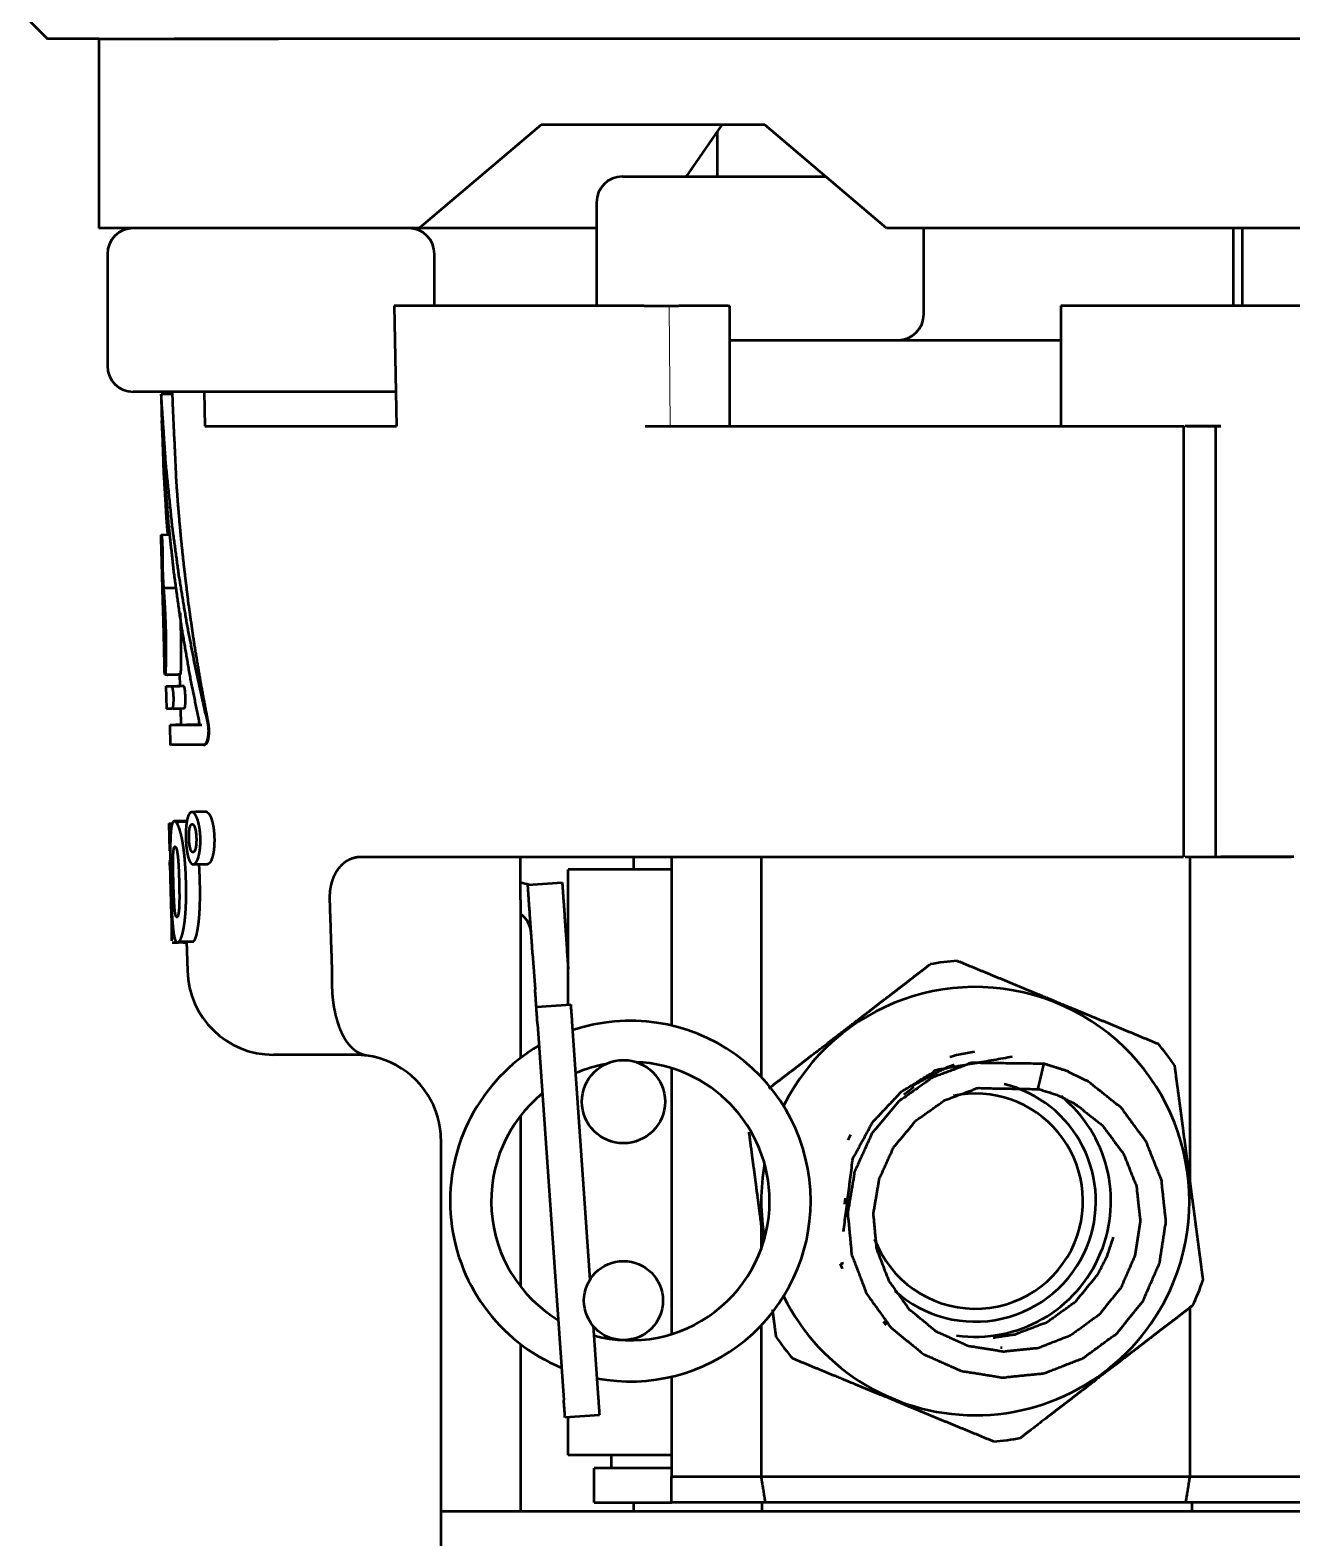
# Paper-space layout 'Layout1' of a CAD drawing. Header units: millimetres. Extents: x 69 to 348, y 30 to 269.
# Drawn here: x 304.22 to 333.53, y 121.61 to 156.63 of the extents above; entities that cross this region are included whole.
import ezdxf

# ---------------------------------------------------------------- set-up
doc = ezdxf.new("R2010")
doc.units = ezdxf.units.MM
doc.layers.add('170', color=7, linetype='Continuous', true_color=0xffffff)

psp = doc.layouts.get("Layout1")

# ---------------------------------------------------------------- linework, layer by layer
at = {"layer": '170', "color": 155, "linetype": 'Continuous', "lineweight": 50}
for p, q in [((304.219, 156.829), (304.619, 156.429)), ((305.814, 156.429), (305.814, 152.029)), ((316.091, 154.429), (313.257, 152.029)), ((321.285, 154.429), (316.091, 154.429)), ((320.291, 154.429), (319.46, 153.229)), ((320.18, 154.277), (320.18, 153.229)), ((324.119, 152.029), (321.285, 154.429)), ((317.38, 152.629), (317.38, 150.229)), ((313.257, 152.029), (309.988, 152.029)), ((317.38, 152.029), (313.257, 152.029)), ((329.34, 152.029), (324.119, 152.029)), ((324.98, 150.029), (324.98, 152.029)), ((332.18, 150.229), (332.18, 152.029)), ((332.38, 152.029), (332.38, 150.229)), ((306.014, 151.429), (306.014, 148.829)), ((313.614, 150.229), (313.614, 151.429)), ((312.675, 150.229), (312.728, 147.429)), ((320.438, 150.229), (319.288, 150.229)), ((320.477, 147.429), (320.477, 150.229)), ((328.164, 150.229), (328.164, 147.429)), ((333.79, 150.229), (328.494, 150.229)), ((324.059, 149.429), (324.62, 149.429)), ((307.521, 148.175), (307.261, 148.171)), ((307.262, 148.167), (307.263, 148.17)), ((307.521, 148.175), (307.263, 148.171)), ((307.263, 148.171), (307.263, 148.171)), ((307.519, 148.229), (307.526, 147.97)), ((308.261, 148.229), (308.281, 147.429)), ((307.263, 148.09), (307.287, 147.171)), ((331.881, 147.429), (331.055, 147.429)), ((331.757, 147.429), (331.757, 137.429)), ((307.478, 144.905), (307.262, 144.901)), ((307.478, 144.904), (307.273, 144.901)), ((307.293, 143.665), (307.342, 141.787)), ((307.325, 143.673), (307.619, 143.678)), ((307.343, 141.668), (307.348, 141.668)), ((307.691, 141.666), (307.698, 141.394)), ((307.374, 141.388), (307.698, 141.394)), ((307.374, 141.388), (307.508, 141.389)), ((307.374, 141.388), (307.387, 140.868)), ((307.783, 141.394), (307.698, 141.394)), ((307.387, 140.868), (307.521, 140.869)), ((307.516, 140.868), (307.387, 140.868)), ((307.521, 140.874), (307.801, 140.879)), ((307.542, 140.868), (307.712, 140.871)), ((307.712, 140.874), (307.722, 140.491)), ((307.462, 140.486), (307.475, 140.022)), ((307.464, 140.486), (307.462, 140.486)), ((307.476, 140.026), (307.474, 140.026)), ((308.252, 140.03), (308.279, 140.031)), ((307.439, 138.203), (307.456, 137.565)), ((307.439, 138.203), (307.45, 138.203)), ((307.45, 138.203), (307.521, 138.204)), ((307.863, 138.26), (307.564, 138.255)), ((307.569, 138.255), (307.863, 138.26)), ((307.86, 138.241), (307.601, 138.237)), ((307.656, 138.224), (307.712, 138.255)), ((307.78, 138.256), (307.708, 138.255)), ((307.78, 138.259), (307.781, 138.24)), ((307.463, 137.305), (307.48, 136.631)), ((307.471, 137.565), (307.467, 137.566)), ((318.237, 137.429), (318.237, 137.129)), ((319.12, 137.429), (319.12, 133.509)), ((321.2, 137.429), (321.2, 132.319)), ((331.052, 137.429), (331.16, 137.429)), ((331.16, 137.429), (331.16, 129.91)), ((333.582, 137.429), (331.881, 137.429)), ((319.12, 137.129), (316.72, 137.129)), ((316.72, 133.994), (316.72, 137.129)), ((315.782, 136.773), (316.58, 136.829)), ((315.613, 136.429), (315.613, 132.752)), ((307.492, 136.179), (307.51, 135.491)), ((307.515, 135.437), (307.637, 135.439)), ((307.645, 135.439), (307.854, 135.443)), ((307.772, 135.437), (307.854, 135.438)), ((307.854, 135.46), (307.872, 134.777)), ((316.692, 135.233), (316.72, 134.827)), ((315.894, 135.177), (315.952, 134.341)), ((315.98, 133.942), (316.778, 133.998)), ((316.008, 133.543), (316.619, 124.803)), ((316.806, 133.599), (317.225, 127.604)), ((325.591, 132.783), (325.706, 132.814)), ((326.164, 132.898), (325.706, 132.814)), ((319.12, 132.52), (319.12, 126.339)), ((324.754, 132.076), (324.518, 131.897)), ((315.613, 131.415), (315.613, 130.829)), ((328.568, 131.617), (328.487, 131.68)), ((313.766, 122.229), (313.766, 130.829)), ((315.613, 130.829), (315.613, 127.443)), ((323.279, 130.971), (323.216, 130.845)), ((323.149, 129.36), (323.163, 129.497)), ((321.2, 128.948), (321.2, 128.309)), ((323.05, 127.971), (323.118, 127.994)), ((323.095, 127.858), (323.05, 127.971)), ((331.16, 126.951), (331.16, 123.029)), ((317.3, 126.529), (317.417, 124.859)), ((321.2, 126.54), (321.2, 123.029)), ((324.039, 126.634), (324.109, 126.558)), ((315.613, 126.107), (315.613, 122.229)), ((326.765, 126.027), (326.805, 126.028)), ((319.12, 125.349), (319.12, 123.029)), ((317.445, 124.459), (316.647, 124.404)), ((316.72, 123.529), (316.72, 124.409)), ((319.12, 123.529), (316.72, 123.529)), ((317.716, 123.529), (317.716, 123.229)), ((317.32, 122.429), (317.32, 123.229)), ((319.12, 123.229), (317.32, 123.229)), ((321.2, 123.029), (331.16, 123.029)), ((313.766, 105.966), (313.766, 122.229)), ((317.32, 122.429), (319.12, 122.429)), ((318.237, 122.429), (318.237, 122.229)), ((321.219, 122.429), (321.219, 122.229)), ((331.063, 122.429), (321.297, 122.429)), ((331.219, 122.229), (331.219, 122.429))]:
    psp.add_line(p, q, dxfattribs=at)
at = {"layer": '170', "color": 155, "linetype": 'Continuous', "lineweight": 13}
for p, q in [((319.066, 150.229), (319.092, 147.429)), ((308.279, 140.027), (308.252, 140.027)), ((313.758, 137.429), (311.91, 137.429)), ((315.782, 136.773), (316.58, 136.829)), ((315.98, 133.942), (316.778, 133.998)), ((317.445, 124.459), (316.647, 124.404))]:
    psp.add_line(p, q, dxfattribs=at)
at = {"layer": '170', "color": 155, "linetype": 'Continuous', "lineweight": 50}
for centre, radius in [((318.004, 131.739), 0.966), ((318.004, 127.118), 0.918)]:
    psp.add_circle(centre, radius, dxfattribs=at)
for centre, radius, start, end in [((317.98, 152.629), 0.6, 90, 180), ((306.614, 151.429), 0.6, 90, 180), ((313.014, 151.429), 0.6, 0, 90), ((324.38, 150.029), 0.6, 270, 0), ((306.614, 148.829), 0.6, 180, 270), ((315.461, 135.629), 1.2, 72.8296, 82.733), ((315.261, 135.615), 0.6, 4, 54.1622), ((326.18, 129.429), 5.6, 94.3172, 100.7862), ((326.18, 129.429), 5.6, 94.3172, 100.7862), ((309.871, 134.829), 2, 181.5, 270), ((326.18, 129.429), 4.974, 337.5517, 153.6086), ((326.18, 129.429), 4.974, 337.5517, 153.6086), ((318.166, 129.429), 4.19, 0, 108.7369), ((326.18, 129.429), 5.6, 34.3172, 40.7862), ((326.18, 129.429), 5.6, 34.3172, 40.7862), ((311.766, 130.829), 2, 15.9351, 82.2189), ((318.166, 129.429), 4.19, 120.4425, 247.5563), ((318.166, 129.429), 3.234, 100.2881, 113.2369), ((318.166, 129.429), 3.234, 0, 87.7444), ((326.18, 129.429), 2.8, 337.5517, 76.0961), ((326.18, 129.429), 2.8, 337.5517, 76.0961), ((318.166, 129.429), 3.234, 129.2288, 238.77), ((326.18, 129.429), 2.5, 337.5517, 101.6842), ((326.18, 129.429), 2.5, 337.5517, 101.6842), ((326.18, 129.429), 3.15, 337.5517, 50.6261), ((326.18, 129.429), 3.15, 337.5517, 50.6261), ((326.18, 129.429), 4.974, 169.9773, 190.0136), ((326.18, 129.429), 4.974, 169.9773, 190.0136), ((318.166, 129.429), 3.234, 254.7619, 0), ((318.166, 129.429), 4.19, 259.2619, 0), ((326.18, 129.429), 2.5, 200.6336, 337.5517), ((326.18, 129.429), 2.5, 200.6336, 337.5517), ((326.18, 129.429), 2.8, 228.0667, 337.5517), ((326.18, 129.429), 2.8, 228.0667, 337.5517), ((326.18, 129.429), 3.15, 261.9742, 337.5517), ((326.18, 129.429), 3.15, 261.9742, 337.5517), ((326.18, 129.429), 4.974, 206.3936, 337.5517), ((326.18, 129.429), 4.974, 206.3936, 337.5517), ((326.18, 129.429), 5.6, 334.3172, 340.7862), ((326.18, 129.429), 5.6, 334.3172, 340.7862), ((326.18, 129.429), 5.6, 214.3172, 220.7862), ((326.18, 129.429), 5.6, 214.3172, 220.7862), ((326.18, 129.429), 5.6, 274.3172, 280.7862), ((326.18, 129.429), 5.6, 274.3172, 280.7862)]:
    psp.add_arc(centre, radius, start, end, dxfattribs=at)
for points, knots in [([(305.814, 156.429), (305.153, 156.429), (304.619, 156.429)], [0, 0, 0.553283, 1, 1]), ([(306.361, 156.429), (307.028, 156.429), (308.911, 156.429), (309.988, 156.429)], [0, 0, 0.183963, 0.702959, 1, 1]), ([(347.819, 156.429), (347.384, 156.429), (346.097, 156.429), (344.011, 156.429), (341.207, 156.429), (339.571, 156.429), (335.913, 156.429), (333.928, 156.429), (329.744, 156.429), (325.419, 156.429), (321.126, 156.429), (317.038, 156.429), (313.319, 156.429), (311.646, 156.429), (308.757, 156.429), (307.569, 156.429)], [0, 0, 0.010796, 0.042763, 0.094613, 0.164261, 0.204906, 0.295797, 0.345125, 0.44906, 0.556522, 0.663184, 0.764753, 0.857138, 0.898705, 0.970499, 1, 1]), ([(317.98, 153.229), (318.086, 153.229), (318.894, 153.229), (320.298, 153.229), (321.113, 153.229), (322.702, 153.229)], [0, 0, 0.022484, 0.193492, 0.490879, 0.663481, 1, 1]), ([(309.988, 152.029), (308.911, 152.029), (307.028, 152.029), (306.361, 152.029)], [0, 0, 0.297041, 0.816037, 1, 1]), ([(333.028, 152.029), (330.623, 152.029), (329.34, 152.029)], [0, 0, 0.65219, 1, 1]), ([(335.784, 152.029), (335.014, 152.029), (333.028, 152.029)], [0, 0, 0.27921, 1, 1]), ([(318.483, 150.229), (316.378, 150.229), (312.675, 150.229)], [0, 0, 0.362447, 1, 1]), ([(318.483, 150.229), (318.598, 150.229), (318.658, 150.229), (318.72, 150.229), (318.84, 150.229), (318.9, 150.229), (318.957, 150.229), (319.064, 150.229), (319.158, 150.229), (319.198, 150.229), (319.216, 150.229), (319.264, 150.229), (319.288, 150.229)], [0, 0, 0.143334, 0.217874, 0.293749, 0.443831, 0.517705, 0.58891, 0.721877, 0.837627, 0.887612, 0.9105, 0.969286, 1, 1]), ([(320.478, 149.429), (321.467, 149.429), (323.32, 149.429), (324.059, 149.429)], [0, 0, 0.276141, 0.793724, 1, 1]), ([(312.713, 148.229), (312.274, 148.229), (310.952, 148.229), (310.156, 148.229), (308.549, 148.229), (307.844, 148.229), (306.86, 148.229)], [0, 0, 0.074988, 0.300847, 0.436926, 0.711379, 0.831778, 1, 1]), ([(307.262, 148.168), (307.262, 148.151), (307.263, 148.119), (307.263, 148.09)], [0, 0, 0.215627, 0.620448, 1, 1]), ([(307.276, 147.999), (307.274, 148.038), (307.272, 148.072), (307.271, 148.088), (307.27, 148.102), (307.269, 148.115), (307.268, 148.127), (307.266, 148.146), (307.265, 148.16), (307.264, 148.168), (307.263, 148.171)], [0, 0, 0.227313, 0.427379, 0.517855, 0.601031, 0.676226, 0.74351, 0.85483, 0.934743, 0.983103, 1, 1]), ([(308.345, 140.546), (308.088, 141.683), (307.866, 142.823), (307.677, 143.965), (307.521, 145.109), (307.372, 146.553), (307.276, 147.999)], [0, 0, 0.154552, 0.308585, 0.462153, 0.615314, 0.807869, 1, 1]), ([(307.526, 147.969), (307.612, 146.131), (307.646, 145.663), (307.685, 145.196), (307.729, 144.729), (307.778, 144.262), (307.89, 143.33), (308.023, 142.4), (308.177, 141.472), (308.351, 140.546)], [0, 0, 0.246165, 0.308872, 0.371591, 0.434321, 0.497069, 0.622641, 0.748306, 0.874071, 1, 1]), ([(307.279, 147.556), (307.316, 146.385), (307.386, 145.216), (307.413, 144.885)], [0, 0, 0.437963, 0.876032, 1, 1]), ([(308.164, 140.49), (307.934, 141.632), (307.737, 142.777), (307.569, 143.968), (307.437, 145.161), (307.34, 146.358), (307.279, 147.556)], [0, 0, 0.163443, 0.32637, 0.495085, 0.663403, 0.831829, 1, 1]), ([(308.281, 147.429), (310.039, 147.429), (312.728, 147.429)], [0, 0, 0.395287, 1, 1]), ([(318.509, 147.429), (320.375, 147.429), (324.282, 147.429), (328.274, 147.429), (330.243, 147.429)], [0, 0, 0.158981, 0.492004, 0.832168, 1, 1]), ([(330.243, 147.429), (330.404, 147.429), (330.554, 147.429), (330.689, 147.429), (330.805, 147.429), (330.898, 147.429), (330.966, 147.429), (330.99, 147.429), (331.017, 147.429), (331.019, 147.429)], [0, 0, 0.207456, 0.400772, 0.574331, 0.723259, 0.84319, 0.930848, 0.961789, 0.996379, 1, 1]), ([(307.263, 144.892), (307.263, 144.899), (307.264, 144.901)], [0, 0, 0.749409, 1, 1]), ([(307.271, 144.526), (307.269, 144.581), (307.269, 144.596), (307.269, 144.61), (307.268, 144.64), (307.267, 144.655), (307.267, 144.67), (307.267, 144.685), (307.265, 144.727), (307.265, 144.754), (307.264, 144.803), (307.263, 144.814), (307.263, 144.833), (307.263, 144.842), (307.263, 144.859), (307.263, 144.872), (307.263, 144.883), (307.263, 144.892)], [0, 0, 0.150653, 0.190464, 0.230898, 0.311992, 0.352539, 0.393084, 0.433546, 0.550716, 0.624541, 0.756973, 0.78663, 0.840995, 0.865561, 0.909631, 0.946886, 0.977045, 1, 1]), ([(307.275, 144.901), (307.274, 144.898), (307.272, 144.892), (307.271, 144.88), (307.27, 144.865), (307.27, 144.855), (307.27, 144.845), (307.27, 144.833), (307.27, 144.82), (307.269, 144.792), (307.27, 144.76)], [0, 0, 0.020467, 0.070117, 0.150436, 0.261468, 0.328275, 0.402813, 0.485388, 0.575413, 0.774688, 1, 1]), ([(307.27, 144.76), (307.271, 144.68), (307.272, 144.597), (307.273, 144.512), (307.275, 144.424), (307.277, 144.334), (307.279, 144.243), (307.281, 144.152), (307.284, 144.061), (307.287, 143.97), (307.288, 143.924), (307.289, 143.879), (307.292, 143.791), (307.295, 143.705), (307.298, 143.621), (307.301, 143.54), (307.305, 143.463), (307.308, 143.389)], [0, 0, 0.058437, 0.118738, 0.180895, 0.244976, 0.31071, 0.376809, 0.443128, 0.509676, 0.5764, 0.609454, 0.642117, 0.706315, 0.769019, 0.830244, 0.889419, 0.945995, 1, 1]), ([(307.299, 144.517), (307.299, 144.548), (307.299, 144.582), (307.299, 144.599), (307.298, 144.616), (307.298, 144.634), (307.297, 144.652), (307.297, 144.67), (307.296, 144.687), (307.296, 144.704), (307.295, 144.721), (307.294, 144.738), (307.293, 144.754), (307.292, 144.769), (307.291, 144.783), (307.289, 144.81), (307.287, 144.834), (307.286, 144.845), (307.285, 144.854), (307.284, 144.863), (307.283, 144.871), (307.281, 144.884), (307.279, 144.893), (307.277, 144.899), (307.275, 144.901)], [0, 0, 0.081583, 0.168279, 0.21333, 0.258865, 0.304512, 0.350299, 0.396278, 0.441864, 0.48644, 0.530009, 0.572674, 0.614067, 0.653674, 0.691444, 0.761531, 0.823361, 0.850878, 0.876186, 0.899259, 0.919917, 0.953801, 0.978321, 0.993634, 1, 1]), ([(307.293, 143.673), (307.291, 143.767), (307.288, 143.896), (307.286, 143.951), (307.284, 144.034), (307.283, 144.09), (307.281, 144.146), (307.28, 144.203), (307.277, 144.315), (307.274, 144.423), (307.271, 144.526)], [0, 0, 0.110933, 0.26212, 0.325936, 0.423035, 0.488609, 0.554874, 0.621479, 0.752088, 0.87903, 1, 1]), ([(307.325, 143.673), (307.319, 143.764), (307.313, 143.865), (307.312, 143.891), (307.31, 143.918), (307.309, 143.945), (307.308, 143.972), (307.306, 144.027), (307.304, 144.083), (307.303, 144.111), (307.303, 144.14), (307.302, 144.168), (307.301, 144.196), (307.3, 144.252), (307.299, 144.308), (307.299, 144.362), (307.299, 144.416), (307.299, 144.467), (307.299, 144.517)], [0, 0, 0.108861, 0.227783, 0.259089, 0.29082, 0.322793, 0.355019, 0.420221, 0.486466, 0.520015, 0.553768, 0.587447, 0.620915, 0.687198, 0.752632, 0.817254, 0.880381, 0.941303, 1, 1]), ([(307.343, 141.765), (307.34, 141.868), (307.338, 141.976), (307.336, 142.09), (307.331, 142.332), (307.328, 142.457), (307.325, 142.585), (307.322, 142.714), (307.32, 142.779), (307.316, 142.909), (307.313, 143.036), (307.311, 143.099), (307.309, 143.161), (307.308, 143.192), (307.303, 143.343), (307.296, 143.568), (307.293, 143.673)], [0, 0, 0.053906, 0.110604, 0.170112, 0.297066, 0.362742, 0.429531, 0.497477, 0.531654, 0.599312, 0.666003, 0.698987, 0.731733, 0.748019, 0.827235, 0.945081, 1, 1]), ([(307.373, 141.765), (307.376, 141.868), (307.378, 141.976), (307.379, 142.09), (307.38, 142.209), (307.38, 142.332), (307.379, 142.457), (307.378, 142.585), (307.375, 142.714), (307.371, 142.844), (307.366, 142.972), (307.364, 143.035), (307.361, 143.098), (307.359, 143.129), (307.358, 143.161), (307.356, 143.192), (307.355, 143.223), (307.348, 143.343), (307.34, 143.458), (307.337, 143.513), (307.333, 143.568), (307.329, 143.621), (307.325, 143.673)], [0, 0, 0.053837, 0.110473, 0.169937, 0.232315, 0.296771, 0.362388, 0.429168, 0.497105, 0.565136, 0.632246, 0.665456, 0.698443, 0.714852, 0.731203, 0.747496, 0.763676, 0.826687, 0.887047, 0.916273, 0.944852, 0.97279, 1, 1]), ([(307.308, 143.389), (307.312, 143.318), (307.316, 143.243), (307.318, 143.204), (307.32, 143.164), (307.322, 143.123), (307.324, 143.081), (307.327, 142.996), (307.33, 142.909), (307.332, 142.866), (307.333, 142.821), (307.334, 142.777), (307.336, 142.732), (307.338, 142.642), (307.339, 142.554), (307.34, 142.511), (307.341, 142.467), (307.341, 142.424), (307.342, 142.382), (307.342, 142.3), (307.343, 142.221), (307.343, 142.183), (307.343, 142.146), (307.343, 142.11), (307.343, 142.075)], [0, 0, 0.054313, 0.111437, 0.141063, 0.171396, 0.202482, 0.234281, 0.299131, 0.365113, 0.398521, 0.432218, 0.466219, 0.500446, 0.568486, 0.635537, 0.668694, 0.701607, 0.734299, 0.766549, 0.828988, 0.888698, 0.917565, 0.945772, 0.973279, 1, 1]), ([(307.702, 143.093), (307.707, 142.978), (307.711, 142.851), (307.715, 142.721), (307.718, 142.592), (307.72, 142.464), (307.72, 142.401), (307.721, 142.339), (307.721, 142.277), (307.721, 142.216), (307.721, 142.097), (307.72, 141.983), (307.718, 141.875), (307.716, 141.771)], [0, 0, 0.086715, 0.183358, 0.281372, 0.379339, 0.475768, 0.523382, 0.570611, 0.617472, 0.663863, 0.753908, 0.839873, 0.921901, 1, 1]), ([(307.343, 142.075), (307.343, 142.053), (307.343, 142.03), (307.343, 142.005), (307.344, 141.979), (307.344, 141.953), (307.345, 141.926), (307.346, 141.898), (307.346, 141.872), (307.347, 141.845), (307.348, 141.82), (307.349, 141.796), (307.35, 141.774), (307.352, 141.753), (307.353, 141.734), (307.354, 141.717), (307.355, 141.703), (307.356, 141.69), (307.358, 141.68), (307.359, 141.672), (307.36, 141.666), (307.362, 141.662), (307.363, 141.661), (307.364, 141.661), (307.366, 141.664), (307.367, 141.669), (307.368, 141.676), (307.369, 141.686), (307.37, 141.698), (307.371, 141.711), (307.372, 141.727), (307.373, 141.745), (307.373, 141.765)], [0, 0, 0.041741, 0.086353, 0.133856, 0.183441, 0.234217, 0.286205, 0.338416, 0.389721, 0.439943, 0.488292, 0.534095, 0.577213, 0.616995, 0.653126, 0.68555, 0.713794, 0.737588, 0.757301, 0.772958, 0.784531, 0.792211, 0.796312, 0.798995, 0.804805, 0.814694, 0.828893, 0.847408, 0.869946, 0.896414, 0.926998, 0.961586, 1, 1]), ([(307.347, 141.661), (307.346, 141.669), (307.345, 141.689), (307.344, 141.717), (307.343, 141.759), (307.343, 141.765)], [0, 0, 0.084025, 0.274464, 0.53463, 0.936287, 1, 1]), ([(307.41, 141.644), (307.409, 141.644), (307.409, 141.644), (307.406, 141.648), (307.402, 141.66), (307.4, 141.67)], [0, 0, 0.005046, 0.009376, 0.20402, 0.6224, 1, 1]), ([(307.716, 141.771), (307.716, 141.751), (307.715, 141.734), (307.715, 141.725), (307.715, 141.718), (307.714, 141.71), (307.714, 141.704), (307.713, 141.692), (307.712, 141.682), (307.711, 141.675), (307.71, 141.67), (307.708, 141.667)], [0, 0, 0.188794, 0.358168, 0.436082, 0.509511, 0.578457, 0.642435, 0.754446, 0.845565, 0.915876, 0.964712, 1, 1]), ([(307.528, 140.874), (307.535, 140.887), (307.541, 140.909), (307.546, 140.94), (307.549, 140.958), (307.55, 140.978), (307.551, 140.989), (307.552, 141.001), (307.553, 141.012), (307.553, 141.024), (307.554, 141.049), (307.555, 141.075), (307.555, 141.102), (307.554, 141.129), (307.553, 141.156), (307.552, 141.183), (307.55, 141.209), (307.548, 141.234), (307.545, 141.258), (307.543, 141.28), (307.539, 141.3), (307.536, 141.319), (307.533, 141.335), (307.529, 141.349), (307.526, 141.362), (307.522, 141.371), (307.518, 141.379), (307.515, 141.385), (307.511, 141.388), (307.508, 141.389)], [0, 0, 0.027749, 0.070902, 0.129882, 0.165289, 0.203978, 0.224523, 0.245897, 0.2681, 0.291057, 0.338417, 0.387457, 0.438352, 0.490058, 0.541357, 0.592226, 0.641852, 0.689327, 0.7346, 0.776973, 0.816033, 0.851675, 0.883441, 0.911152, 0.935055, 0.955089, 0.971201, 0.983692, 0.993009, 1, 1]), ([(307.788, 141.39), (307.788, 141.389), (307.791, 141.384), (307.794, 141.376), (307.797, 141.366), (307.8, 141.354), (307.802, 141.34), (307.805, 141.323), (307.808, 141.305), (307.81, 141.285), (307.811, 141.274), (307.812, 141.263), (307.814, 141.251), (307.815, 141.239), (307.816, 141.214), (307.818, 141.189), (307.819, 141.162), (307.82, 141.135), (307.821, 141.108), (307.821, 141.082), (307.821, 141.056), (307.82, 141.031), (307.819, 141.007), (307.818, 140.985), (307.817, 140.964), (307.815, 140.946), (307.813, 140.929), (307.811, 140.915), (307.809, 140.902), (307.807, 140.892), (307.804, 140.884), (307.802, 140.879), (307.799, 140.875), (307.797, 140.874)], [0, 0, 0.000499, 0.012376, 0.028216, 0.048002, 0.071643, 0.099377, 0.131267, 0.166886, 0.205819, 0.22651, 0.248017, 0.270383, 0.293408, 0.340746, 0.389905, 0.440848, 0.492455, 0.543766, 0.594771, 0.644472, 0.692087, 0.737566, 0.780204, 0.819517, 0.855401, 0.887332, 0.915126, 0.938993, 0.95882, 0.974485, 0.986305, 0.994534, 1, 1]), ([(308.164, 140.49), (307.872, 140.489), (307.755, 140.488), (307.704, 140.488), (307.616, 140.487), (307.548, 140.487), (307.521, 140.487), (307.483, 140.486), (307.464, 140.486)], [0, 0, 0.41733, 0.58464, 0.657809, 0.783203, 0.880477, 0.918495, 0.973381, 1, 1]), ([(307.725, 140.491), (307.754, 140.491), (307.773, 140.491), (307.824, 140.491), (307.893, 140.491), (307.98, 140.491), (308.206, 140.49)], [0, 0, 0.058942, 0.098581, 0.205503, 0.349355, 0.529794, 1, 1]), ([(308.252, 140.03), (308.266, 140.033), (308.28, 140.04), (308.287, 140.046), (308.294, 140.053), (308.301, 140.061), (308.308, 140.07), (308.32, 140.092), (308.332, 140.12), (308.337, 140.135), (308.342, 140.152), (308.347, 140.169), (308.351, 140.188), (308.355, 140.207), (308.358, 140.228), (308.361, 140.25), (308.363, 140.272), (308.365, 140.295), (308.366, 140.318), (308.367, 140.342), (308.367, 140.366), (308.366, 140.39), (308.365, 140.413), (308.363, 140.437), (308.36, 140.46), (308.353, 140.505), (308.345, 140.546)], [0, 0, 0.02614, 0.05484, 0.070866, 0.088305, 0.107247, 0.127689, 0.173321, 0.226205, 0.25562, 0.286715, 0.319234, 0.353309, 0.389025, 0.426481, 0.465541, 0.505605, 0.546389, 0.587975, 0.630522, 0.673558, 0.716412, 0.758945, 0.801297, 0.843248, 0.923961, 1, 1]), ([(308.351, 140.546), (308.358, 140.505), (308.364, 140.461), (308.366, 140.438), (308.368, 140.414), (308.369, 140.391), (308.37, 140.367), (308.37, 140.343), (308.37, 140.319), (308.369, 140.296), (308.368, 140.273), (308.366, 140.251), (308.364, 140.229), (308.361, 140.209), (308.358, 140.189), (308.355, 140.17), (308.351, 140.153), (308.347, 140.136), (308.343, 140.121), (308.333, 140.093), (308.323, 140.071), (308.318, 140.061), (308.313, 140.053), (308.307, 140.046), (308.302, 140.041), (308.29, 140.033), (308.279, 140.031)], [0, 0, 0.07693, 0.158884, 0.201534, 0.244602, 0.287878, 0.33144, 0.375266, 0.418714, 0.461275, 0.503023, 0.543979, 0.583707, 0.621785, 0.658255, 0.693197, 0.726441, 0.757704, 0.787018, 0.839985, 0.8851, 0.904672, 0.922463, 0.938645, 0.953268, 0.978345, 1, 1]), ([(308.252, 140.03), (307.928, 140.029), (307.798, 140.028), (307.69, 140.028), (307.603, 140.027), (307.539, 140.027), (307.504, 140.027)], [0, 0, 0.433657, 0.607451, 0.752133, 0.867619, 0.953633, 1, 1]), ([(308.175, 137.859), (308.173, 137.923), (308.168, 137.986), (308.165, 138.017), (308.162, 138.048), (308.158, 138.078), (308.153, 138.107), (308.143, 138.162), (308.131, 138.215), (308.118, 138.262), (308.104, 138.305), (308.096, 138.325), (308.089, 138.343), (308.081, 138.36), (308.073, 138.376), (308.057, 138.404), (308.041, 138.426), (308.033, 138.436), (308.024, 138.444), (308.016, 138.45), (308.008, 138.456), (307.992, 138.463), (307.976, 138.466), (307.96, 138.463), (307.945, 138.456), (307.931, 138.444), (307.917, 138.427), (307.91, 138.416), (307.904, 138.404), (307.897, 138.391), (307.891, 138.377), (307.886, 138.361), (307.88, 138.344), (307.875, 138.326), (307.87, 138.306), (307.86, 138.263), (307.853, 138.216), (307.849, 138.19), (307.846, 138.164), (307.843, 138.136), (307.841, 138.107), (307.837, 138.048), (307.835, 137.987), (307.835, 137.955), (307.835, 137.923), (307.835, 137.891), (307.836, 137.859)], [0, 0, 0.048551, 0.096291, 0.119878, 0.143256, 0.166201, 0.188502, 0.231271, 0.271654, 0.309105, 0.343174, 0.359033, 0.374114, 0.388328, 0.401659, 0.425822, 0.446857, 0.456277, 0.464972, 0.472973, 0.480379, 0.493769, 0.505971, 0.517874, 0.530462, 0.544724, 0.561483, 0.570985, 0.581235, 0.592241, 0.604047, 0.616692, 0.630209, 0.644663, 0.660055, 0.693237, 0.729534, 0.748886, 0.769082, 0.790135, 0.81184, 0.856555, 0.903059, 0.926988, 0.951211, 0.975553, 1, 1]), ([(308.306, 138.472), (308.308, 138.472), (308.323, 138.469), (308.338, 138.462), (308.354, 138.449), (308.37, 138.431), (308.386, 138.408), (308.401, 138.38), (308.416, 138.348), (308.43, 138.309), (308.437, 138.288), (308.443, 138.266), (308.45, 138.243), (308.456, 138.219), (308.461, 138.193), (308.467, 138.167), (308.472, 138.14), (308.477, 138.111), (308.485, 138.052), (308.491, 137.991), (308.495, 137.929), (308.498, 137.865)], [0, 0, 0.001987, 0.025375, 0.051265, 0.081349, 0.117007, 0.158697, 0.206464, 0.260645, 0.321884, 0.355217, 0.390025, 0.426144, 0.463656, 0.502556, 0.542905, 0.584805, 0.628138, 0.71731, 0.809214, 0.903839, 1, 1]), ([(307.52, 138.202), (307.51, 138.17), (307.501, 138.129), (307.497, 138.105), (307.494, 138.079), (307.492, 138.065), (307.491, 138.051), (307.489, 138.036), (307.488, 138.02), (307.483, 137.952), (307.479, 137.877), (307.477, 137.836), (307.476, 137.793), (307.476, 137.771), (307.475, 137.749), (307.475, 137.726), (307.474, 137.702), (307.474, 137.606), (307.474, 137.504), (307.474, 137.452), (307.474, 137.399), (307.475, 137.345), (307.476, 137.291), (307.477, 137.181), (307.48, 137.071), (307.482, 136.959), (307.485, 136.847), (307.486, 136.79), (307.488, 136.734), (307.49, 136.678), (307.491, 136.623), (307.495, 136.513), (307.499, 136.404), (307.501, 136.35), (307.503, 136.296), (307.506, 136.243), (307.508, 136.19), (307.513, 136.089), (307.519, 135.992), (307.522, 135.946), (307.525, 135.901), (307.527, 135.879), (307.529, 135.858), (307.531, 135.837), (307.533, 135.817), (307.54, 135.74), (307.549, 135.673), (307.553, 135.642), (307.558, 135.614), (307.563, 135.587), (307.568, 135.564), (307.579, 135.522), (307.59, 135.49)], [0, 0, 0.012461, 0.027785, 0.036576, 0.046172, 0.051291, 0.056629, 0.062197, 0.067979, 0.092924, 0.120716, 0.135671, 0.151345, 0.159449, 0.16774, 0.176208, 0.184824, 0.220348, 0.257514, 0.276673, 0.296203, 0.316023, 0.335991, 0.376206, 0.416803, 0.457744, 0.498992, 0.519694, 0.540333, 0.560858, 0.581282, 0.621798, 0.661848, 0.68169, 0.701396, 0.720976, 0.740295, 0.777636, 0.81312, 0.830131, 0.846635, 0.854695, 0.862581, 0.870271, 0.877771, 0.905866, 0.930915, 0.942313, 0.952936, 0.962719, 0.971677, 0.987294, 1, 1]), ([(307.569, 138.255), (307.56, 138.254), (307.551, 138.25), (307.543, 138.243), (307.535, 138.233), (307.527, 138.219), (307.52, 138.202)], [0, 0, 0.119425, 0.243745, 0.387733, 0.556735, 0.759241, 1, 1]), ([(307.643, 135.437), (307.661, 135.442), (307.68, 135.458), (307.69, 135.469), (307.7, 135.484), (307.705, 135.493), (307.71, 135.502), (307.715, 135.512), (307.72, 135.524), (307.74, 135.576), (307.76, 135.643), (307.765, 135.662), (307.769, 135.681), (307.774, 135.702), (307.778, 135.724), (307.787, 135.769), (307.795, 135.817), (307.803, 135.869), (307.81, 135.923), (307.816, 135.98), (307.822, 136.04), (307.832, 136.165), (307.839, 136.296), (307.84, 136.329), (307.841, 136.363), (307.842, 136.397), (307.843, 136.431), (307.844, 136.5), (307.845, 136.569), (307.844, 136.707), (307.841, 136.847), (307.839, 136.917), (307.837, 136.987), (307.834, 137.057), (307.83, 137.126), (307.821, 137.262), (307.81, 137.396), (307.807, 137.429), (307.804, 137.462), (307.8, 137.495), (307.796, 137.527), (307.789, 137.59), (307.78, 137.652), (307.771, 137.711), (307.762, 137.768), (307.757, 137.796), (307.752, 137.823), (307.747, 137.849), (307.742, 137.875), (307.72, 137.969), (307.697, 138.049), (307.686, 138.084), (307.674, 138.116), (307.663, 138.144), (307.651, 138.168), (307.64, 138.19), (307.629, 138.208), (307.618, 138.223), (307.608, 138.235), (307.588, 138.25), (307.569, 138.255)], [0, 0, 0.00655, 0.014977, 0.020241, 0.026353, 0.029753, 0.033407, 0.037326, 0.041496, 0.060765, 0.084451, 0.091105, 0.098074, 0.105348, 0.112882, 0.128675, 0.145441, 0.163199, 0.181946, 0.201697, 0.222252, 0.265026, 0.309842, 0.321356, 0.332959, 0.344596, 0.356267, 0.379697, 0.403241, 0.45065, 0.498464, 0.522499, 0.546489, 0.57031, 0.593962, 0.640711, 0.686664, 0.69802, 0.709322, 0.720571, 0.731723, 0.75355, 0.774705, 0.795183, 0.814952, 0.824562, 0.833981, 0.843196, 0.852151, 0.885085, 0.913622, 0.926304, 0.937867, 0.948251, 0.957509, 0.96571, 0.972927, 0.979234, 0.98468, 0.993353, 1, 1]), ([(307.911, 137.859), (307.91, 137.893), (307.91, 137.926), (307.911, 137.942), (307.911, 137.958), (307.912, 137.974), (307.913, 137.99), (307.915, 138.02), (307.919, 138.048), (307.923, 138.075), (307.927, 138.099), (307.933, 138.12), (307.939, 138.138), (307.945, 138.154), (307.952, 138.166), (307.96, 138.176), (307.968, 138.182), (307.976, 138.186), (307.984, 138.187), (307.988, 138.187), (307.992, 138.186), (307.996, 138.184), (308, 138.182), (308.009, 138.175), (308.017, 138.166), (308.021, 138.16), (308.025, 138.153), (308.029, 138.146), (308.033, 138.137), (308.041, 138.119), (308.048, 138.098), (308.051, 138.086), (308.054, 138.074), (308.058, 138.061), (308.061, 138.047), (308.066, 138.019), (308.07, 137.989), (308.072, 137.973), (308.074, 137.957), (308.076, 137.941), (308.077, 137.924), (308.079, 137.891), (308.08, 137.858)], [0, 0, 0.04708, 0.093471, 0.116417, 0.139166, 0.161738, 0.183917, 0.226475, 0.266646, 0.304393, 0.338933, 0.369657, 0.396885, 0.42053, 0.440596, 0.457465, 0.471667, 0.483993, 0.495509, 0.501292, 0.507305, 0.513621, 0.520359, 0.535339, 0.552993, 0.563025, 0.57393, 0.585803, 0.598607, 0.626703, 0.658053, 0.67503, 0.692934, 0.711768, 0.731344, 0.77215, 0.815146, 0.837472, 0.860199, 0.88311, 0.906184, 0.952777, 1, 1]), ([(307.541, 137.373), (307.543, 137.438), (307.545, 137.498), (307.546, 137.512), (307.547, 137.526), (307.548, 137.539), (307.549, 137.552), (307.551, 137.575), (307.554, 137.596), (307.557, 137.614), (307.56, 137.629), (307.564, 137.641), (307.568, 137.651), (307.576, 137.662), (307.585, 137.665)], [0, 0, 0.214159, 0.412777, 0.459778, 0.50523, 0.548832, 0.590521, 0.668014, 0.737152, 0.79698, 0.847358, 0.889144, 0.922839, 0.968944, 1, 1]), ([(307.585, 137.665), (307.594, 137.661), (307.603, 137.65), (307.608, 137.641), (307.613, 137.63), (307.618, 137.615), (307.623, 137.599), (307.625, 137.589), (307.627, 137.579), (307.63, 137.568), (307.632, 137.556), (307.636, 137.532), (307.64, 137.505), (307.644, 137.477), (307.648, 137.447), (307.651, 137.416), (307.654, 137.385), (307.657, 137.352), (307.659, 137.319), (307.661, 137.286), (307.664, 137.252), (307.667, 137.184), (307.671, 137.116), (307.674, 137.048), (307.676, 136.98), (307.678, 136.911), (307.68, 136.843), (307.682, 136.774), (307.683, 136.705), (307.684, 136.636), (307.685, 136.568), (307.685, 136.534), (307.685, 136.5), (307.685, 136.466), (307.685, 136.432), (307.684, 136.366), (307.682, 136.301), (307.68, 136.27), (307.679, 136.239), (307.677, 136.21), (307.674, 136.182), (307.673, 136.169), (307.672, 136.156), (307.67, 136.144), (307.668, 136.132), (307.665, 136.11), (307.661, 136.091), (307.658, 136.075), (307.653, 136.061), (307.649, 136.049), (307.645, 136.041), (307.64, 136.034), (307.636, 136.03), (307.632, 136.028), (307.627, 136.027)], [0, 0, 0.005928, 0.014762, 0.020807, 0.028234, 0.037165, 0.047668, 0.053544, 0.05983, 0.066532, 0.073605, 0.088628, 0.104722, 0.121821, 0.139767, 0.158304, 0.177322, 0.196772, 0.216581, 0.236692, 0.256969, 0.297649, 0.338466, 0.379389, 0.420414, 0.461513, 0.502676, 0.543892, 0.585178, 0.626442, 0.667536, 0.688007, 0.708417, 0.728765, 0.748989, 0.788759, 0.82736, 0.84614, 0.864466, 0.882068, 0.89877, 0.906763, 0.914521, 0.922034, 0.929239, 0.94249, 0.95414, 0.964251, 0.972892, 0.980089, 0.985908, 0.99055, 0.994244, 0.997287, 1, 1]), ([(307.836, 137.859), (307.838, 137.794), (307.842, 137.732), (307.844, 137.7), (307.847, 137.67), (307.85, 137.64), (307.854, 137.611), (307.862, 137.555), (307.871, 137.503), (307.881, 137.455), (307.893, 137.412), (307.905, 137.374), (307.918, 137.341), (307.932, 137.314), (307.946, 137.291), (307.954, 137.282), (307.961, 137.274), (307.969, 137.267), (307.976, 137.262), (307.992, 137.254), (308.008, 137.252), (308.023, 137.254), (308.039, 137.262), (308.055, 137.274), (308.07, 137.291), (308.078, 137.302), (308.085, 137.313), (308.093, 137.327), (308.1, 137.341), (308.107, 137.357), (308.114, 137.374), (308.12, 137.392), (308.127, 137.412), (308.139, 137.455), (308.149, 137.502), (308.154, 137.527), (308.158, 137.554), (308.162, 137.582), (308.166, 137.61), (308.171, 137.669), (308.175, 137.731), (308.176, 137.762), (308.176, 137.794), (308.176, 137.826), (308.175, 137.859)], [0, 0, 0.04857, 0.096302, 0.119863, 0.143215, 0.16611, 0.188349, 0.230913, 0.270996, 0.308039, 0.341557, 0.37177, 0.398565, 0.421884, 0.442067, 0.45108, 0.45939, 0.467032, 0.474124, 0.48704, 0.499077, 0.511168, 0.524255, 0.539215, 0.556763, 0.566683, 0.577368, 0.588794, 0.601014, 0.614043, 0.627931, 0.64272, 0.658428, 0.692167, 0.728877, 0.748388, 0.768694, 0.789845, 0.811642, 0.856485, 0.903019, 0.926942, 0.951178, 0.975536, 1, 1]), ([(308.08, 137.858), (308.08, 137.792), (308.077, 137.728), (308.074, 137.698), (308.07, 137.669), (308.068, 137.656), (308.066, 137.643), (308.063, 137.63), (308.06, 137.619), (308.054, 137.597), (308.048, 137.579), (308.044, 137.571), (308.04, 137.564), (308.037, 137.557), (308.033, 137.551), (308.025, 137.542), (308.017, 137.536), (308.009, 137.532), (308, 137.531), (307.992, 137.532), (307.984, 137.536), (307.98, 137.539), (307.976, 137.542), (307.972, 137.547), (307.968, 137.552), (307.964, 137.557), (307.961, 137.564), (307.957, 137.571), (307.953, 137.579), (307.946, 137.598), (307.94, 137.619), (307.937, 137.63), (307.934, 137.642), (307.931, 137.656), (307.928, 137.669), (307.924, 137.698), (307.92, 137.728), (307.918, 137.744), (307.916, 137.76), (307.915, 137.776), (307.914, 137.792), (307.912, 137.826), (307.911, 137.859)], [0, 0, 0.093251, 0.183264, 0.226272, 0.266694, 0.285871, 0.304386, 0.322229, 0.33927, 0.370418, 0.397865, 0.410326, 0.421911, 0.432576, 0.442368, 0.459531, 0.47409, 0.486733, 0.498332, 0.509973, 0.522614, 0.529657, 0.537263, 0.545512, 0.554494, 0.564278, 0.574934, 0.58652, 0.59904, 0.626619, 0.657636, 0.674522, 0.692384, 0.711216, 0.730768, 0.771571, 0.81466, 0.837029, 0.859747, 0.882645, 0.905743, 0.952573, 1, 1]), ([(308.498, 137.865), (308.499, 137.801), (308.497, 137.739), (308.496, 137.708), (308.494, 137.677), (308.492, 137.647), (308.489, 137.618), (308.483, 137.563), (308.474, 137.511), (308.464, 137.463), (308.453, 137.42), (308.447, 137.4), (308.44, 137.381), (308.434, 137.364), (308.427, 137.348), (308.413, 137.32), (308.399, 137.297), (308.391, 137.288), (308.384, 137.28), (308.376, 137.273), (308.369, 137.268), (308.361, 137.263), (308.354, 137.26), (308.34, 137.258)], [0, 0, 0.096535, 0.191633, 0.238704, 0.285292, 0.330908, 0.375299, 0.460526, 0.54104, 0.615615, 0.683407, 0.714912, 0.744831, 0.77299, 0.799343, 0.846855, 0.887985, 0.906299, 0.923095, 0.938519, 0.952752, 0.965965, 0.978428, 1, 1]), ([(307.482, 137.007), (307.479, 137.05), (307.478, 137.071), (307.476, 137.111), (307.474, 137.13), (307.472, 137.165), (307.47, 137.196), (307.468, 137.224), (307.466, 137.259), (307.465, 137.269), (307.464, 137.279), (307.464, 137.287), (307.463, 137.302), (307.462, 137.314), (307.462, 137.32)], [0, 0, 0.136591, 0.204038, 0.331781, 0.391915, 0.503347, 0.602873, 0.691182, 0.804078, 0.836493, 0.866262, 0.89345, 0.940529, 0.978512, 1, 1]), ([(307.463, 137.336), (307.463, 137.337), (307.463, 137.338)], [0, 0, 0.603327, 1, 1]), ([(307.569, 136.319), (307.565, 136.383), (307.562, 136.447), (307.559, 136.513), (307.556, 136.579), (307.554, 136.645), (307.552, 136.712), (307.55, 136.779), (307.548, 136.846), (307.546, 136.913), (307.545, 136.98), (307.543, 137.046), (307.542, 137.113), (307.541, 137.244), (307.541, 137.373)], [0, 0, 0.060569, 0.121955, 0.184017, 0.246626, 0.309696, 0.373091, 0.436581, 0.500056, 0.563528, 0.626977, 0.690392, 0.753558, 0.878292, 1, 1]), ([(311.183, 136.429), (311.184, 136.54), (311.193, 136.648), (311.201, 136.701), (311.211, 136.753), (311.223, 136.804), (311.237, 136.853), (311.252, 136.9), (311.269, 136.946), (311.279, 136.968), (311.288, 136.99), (311.298, 137.011), (311.309, 137.032), (311.331, 137.072), (311.354, 137.109), (311.378, 137.145), (311.404, 137.178), (311.458, 137.239), (311.515, 137.29), (311.545, 137.313), (311.576, 137.334), (311.608, 137.352), (311.64, 137.369), (311.705, 137.395), (311.772, 137.414), (311.84, 137.426), (311.91, 137.429)], [0, 0, 0.079956, 0.158519, 0.19748, 0.235956, 0.27355, 0.310326, 0.346373, 0.381778, 0.399248, 0.416501, 0.433478, 0.450197, 0.482956, 0.514881, 0.546094, 0.576646, 0.635358, 0.691296, 0.718499, 0.745352, 0.771802, 0.797809, 0.848818, 0.899135, 0.949422, 1, 1]), ([(311.91, 137.429), (313.285, 137.429), (316.494, 137.429), (318.288, 137.429), (322.145, 137.429), (324.159, 137.429), (328.234, 137.429), (330.244, 137.429)], [0, 0, 0.074994, 0.250029, 0.347891, 0.558229, 0.668086, 0.890355, 1, 1]), ([(330.244, 137.429), (330.404, 137.429), (330.554, 137.429), (330.688, 137.429), (330.803, 137.429), (330.896, 137.429), (330.963, 137.429), (331.004, 137.429), (331.017, 137.429)], [0, 0, 0.207626, 0.400973, 0.574507, 0.723388, 0.843285, 0.930854, 0.983582, 1, 1]), ([(308.138, 137.258), (308.145, 137.131), (308.151, 136.994), (308.156, 136.855), (308.157, 136.786), (308.159, 136.716), (308.159, 136.647), (308.16, 136.579), (308.159, 136.443), (308.155, 136.31), (308.154, 136.277), (308.153, 136.244), (308.151, 136.212), (308.15, 136.179), (308.146, 136.116), (308.142, 136.055), (308.137, 135.995), (308.131, 135.938), (308.128, 135.91), (308.125, 135.883), (308.122, 135.856), (308.118, 135.83), (308.103, 135.736), (308.087, 135.654), (308.079, 135.618), (308.07, 135.586), (308.061, 135.557), (308.052, 135.532), (308.043, 135.51), (308.034, 135.492), (308.029, 135.484), (308.025, 135.476), (308.02, 135.47), (308.016, 135.464), (308.014, 135.463)], [0, 0, 0.069835, 0.145607, 0.222014, 0.260391, 0.298642, 0.336634, 0.374368, 0.449012, 0.52248, 0.54065, 0.558732, 0.576732, 0.59456, 0.629457, 0.663324, 0.696137, 0.72785, 0.743277, 0.758409, 0.773205, 0.787575, 0.840451, 0.886275, 0.906623, 0.925141, 0.941715, 0.956431, 0.969401, 0.980743, 0.985842, 0.990563, 0.994915, 0.998928, 1, 1]), ([(307.48, 136.631), (307.481, 136.586), (307.482, 136.559), (307.484, 136.502), (307.485, 136.443), (307.487, 136.383), (307.488, 136.354), (307.489, 136.295), (307.491, 136.239), (307.492, 136.178)], [0, 0, 0.099076, 0.159042, 0.284923, 0.414517, 0.546503, 0.611915, 0.740684, 0.865396, 1, 1]), ([(315.894, 135.177), (315.815, 136.306), (315.782, 136.773)], [0, 0, 0.707103, 1, 1]), ([(316.58, 136.829), (316.613, 136.362), (316.692, 135.233)], [0, 0, 0.292892, 1, 1]), ([(307.627, 136.027), (307.618, 136.03), (307.609, 136.042), (307.607, 136.046), (307.605, 136.051), (307.603, 136.057), (307.601, 136.063), (307.597, 136.078), (307.593, 136.096), (307.591, 136.106), (307.589, 136.117), (307.587, 136.128), (307.585, 136.14), (307.582, 136.166), (307.579, 136.194), (307.576, 136.223), (307.574, 136.254), (307.571, 136.286), (307.569, 136.319)], [0, 0, 0.031406, 0.078359, 0.094287, 0.112246, 0.132415, 0.154737, 0.205559, 0.265013, 0.298271, 0.33397, 0.372007, 0.412067, 0.497058, 0.588246, 0.68523, 0.786798, 0.891786, 1, 1]), ([(307.511, 135.473), (307.51, 135.504), (307.51, 135.513), (307.51, 135.523), (307.51, 135.533), (307.51, 135.545), (307.511, 135.569), (307.511, 135.627), (307.512, 135.678), (307.512, 135.697), (307.513, 135.737), (307.513, 135.824), (307.514, 135.922), (307.514, 135.949), (307.513, 136.003), (307.513, 136.031), (307.512, 136.134)], [0, 0, 0.046891, 0.060805, 0.075736, 0.091637, 0.108523, 0.145437, 0.232716, 0.310972, 0.33946, 0.399405, 0.531223, 0.680064, 0.72001, 0.801919, 0.843758, 1, 1]), ([(307.59, 135.49), (307.598, 135.473), (307.606, 135.46), (307.615, 135.45), (307.624, 135.442), (307.633, 135.438), (307.643, 135.437)], [0, 0, 0.232127, 0.429355, 0.601237, 0.747366, 0.877206, 1, 1]), ([(321.383, 132.049), (321.858, 132.413), (322.357, 132.797), (322.741, 133.092), (322.936, 133.242), (323.067, 133.343), (323.39, 133.591), (323.647, 133.788), (324.152, 134.177), (324.277, 134.273), (324.525, 134.464), (324.648, 134.558), (325.132, 134.93)], [0, 0, 0.126572, 0.259611, 0.362025, 0.414169, 0.449026, 0.535386, 0.603714, 0.738465, 0.771787, 0.838027, 0.870936, 1, 1]), ([(321.383, 132.049), (321.858, 132.413), (322.357, 132.797), (322.741, 133.092), (322.936, 133.242), (323.067, 133.343), (323.39, 133.591), (323.647, 133.788), (324.152, 134.177), (324.277, 134.273), (324.525, 134.464), (324.648, 134.558), (325.132, 134.93)], [0, 0, 0.126572, 0.259611, 0.362025, 0.414169, 0.449026, 0.535386, 0.603714, 0.738465, 0.771787, 0.838027, 0.870936, 1, 1]), ([(325.758, 135.013), (326.318, 134.782), (326.892, 134.545), (327.482, 134.301), (327.632, 134.239), (327.86, 134.145), (328.012, 134.082), (328.39, 133.926), (328.984, 133.681), (329.277, 133.56), (329.568, 133.44), (329.856, 133.32), (330.42, 133.087)], [0, 0, 0.120119, 0.24315, 0.369694, 0.401949, 0.450831, 0.483507, 0.564462, 0.691959, 0.754833, 0.817173, 0.879009, 1, 1]), ([(325.758, 135.013), (326.318, 134.782), (326.892, 134.545), (327.482, 134.301), (327.632, 134.239), (327.86, 134.145), (328.012, 134.082), (328.39, 133.926), (328.984, 133.681), (329.277, 133.56), (329.568, 133.44), (329.856, 133.32), (330.42, 133.087)], [0, 0, 0.120119, 0.24315, 0.369694, 0.401949, 0.450831, 0.483507, 0.564462, 0.691959, 0.754833, 0.817173, 0.879009, 1, 1]), ([(311.236, 134.623), (311.237, 134.708), (311.236, 134.794)], [0, 0, 0.499561, 1, 1]), ([(312.037, 132.811), (312.027, 132.812), (312.017, 132.814), (312.007, 132.816), (311.998, 132.818), (311.978, 132.822), (311.958, 132.828), (311.92, 132.841), (311.882, 132.857), (311.844, 132.876), (311.807, 132.899), (311.771, 132.924), (311.735, 132.953), (311.666, 133.02), (311.599, 133.102), (311.582, 133.125), (311.566, 133.148), (311.55, 133.173), (311.535, 133.198), (311.504, 133.252), (311.475, 133.309), (311.446, 133.37), (311.42, 133.434), (311.407, 133.467), (311.394, 133.502), (311.382, 133.537), (311.37, 133.574), (311.327, 133.725), (311.291, 133.889), (311.283, 133.931), (311.276, 133.974), (311.27, 134.018), (311.264, 134.063), (311.253, 134.153), (311.245, 134.245), (311.236, 134.431), (311.236, 134.623)], [0, 0, 0.004718, 0.00946, 0.014198, 0.018934, 0.028415, 0.037918, 0.05707, 0.076505, 0.096366, 0.11669, 0.137535, 0.159038, 0.204476, 0.253974, 0.267093, 0.28055, 0.294339, 0.308409, 0.337373, 0.367499, 0.398868, 0.431559, 0.448431, 0.465657, 0.483267, 0.501193, 0.575366, 0.653722, 0.674004, 0.694575, 0.715453, 0.736588, 0.779272, 0.822413, 0.910139, 1, 1]), ([(311.766, 132.829), (310.946, 132.829), (309.992, 132.829), (309.871, 132.829)], [0, 0, 0.432575, 0.936315, 1, 1]), ([(312.037, 132.811), (311.897, 132.825), (311.766, 132.829)], [0, 0, 0.519379, 1, 1]), ([(323.117, 128.724), (323.334, 130.414), (323.796, 131.266), (324.463, 131.972), (325.287, 132.482), (327.046, 132.789)], [0, 0, 0.266168, 0.417675, 0.569485, 0.720951, 1, 1]), ([(327.795, 132.618), (326.097, 132.64), (325.189, 132.303), (324.396, 131.742), (323.775, 130.997), (323.375, 130.114), (323.214, 129.156), (323.305, 128.191), (323.65, 127.284), (324.217, 126.495), (324.967, 125.879), (325.853, 125.485), (326.812, 125.332), (327.777, 125.43), (328.681, 125.781), (329.466, 126.354), (330.076, 127.108), (330.463, 127.997), (330.609, 128.957), (330.504, 129.92), (330.145, 130.82), (329.566, 131.6), (328.809, 132.203), (328.307, 132.451), (327.772, 132.62)], [0, 0, 0.073233, 0.115018, 0.156897, 0.198695, 0.240499, 0.282396, 0.324208, 0.366022, 0.407927, 0.449744, 0.491561, 0.533465, 0.57528, 0.61709, 0.658987, 0.700792, 0.742591, 0.784471, 0.826255, 0.868035, 0.9099, 0.951664, 0.975812, 1, 1]), ([(325.688, 132.593), (325.519, 132.534), (324.713, 132.103)], [0, 0, 0.164005, 1, 1]), ([(327.633, 132.037), (327.645, 132.076), (327.671, 132.18), (327.707, 132.326), (327.741, 132.472), (327.764, 132.579), (327.772, 132.62)], [0, 0, 0.067458, 0.24768, 0.497249, 0.747521, 0.929785, 1, 1]), ([(327.772, 132.62), (327.76, 132.581), (327.733, 132.477), (327.698, 132.331), (327.664, 132.185), (327.64, 132.079), (327.633, 132.037)], [0, 0, 0.067518, 0.247689, 0.49725, 0.747528, 0.929751, 1, 1]), ([(330.805, 132.586), (330.845, 132.288), (330.925, 131.68), (331.008, 131.057), (331.072, 130.577), (331.093, 130.414), (331.115, 130.25), (331.136, 130.087), (331.222, 129.444), (331.306, 128.812), (331.326, 128.656), (331.367, 128.346), (331.428, 127.886), (331.468, 127.586)], [0, 0, 0.059729, 0.181235, 0.305947, 0.40195, 0.434473, 0.467192, 0.499779, 0.628513, 0.754832, 0.786066, 0.848164, 0.93999, 1, 1]), ([(330.805, 132.586), (330.845, 132.288), (330.925, 131.68), (331.008, 131.057), (331.072, 130.577), (331.093, 130.414), (331.115, 130.25), (331.136, 130.087), (331.222, 129.444), (331.306, 128.812), (331.326, 128.656), (331.367, 128.346), (331.428, 127.886), (331.468, 127.586)], [0, 0, 0.059729, 0.181235, 0.305947, 0.40195, 0.434473, 0.467192, 0.499779, 0.628513, 0.754832, 0.786066, 0.848164, 0.93999, 1, 1]), ([(327.633, 132.037), (328.081, 131.896), (328.502, 131.688), (329.136, 131.182), (329.621, 130.529), (329.922, 129.775), (330.01, 128.968), (329.887, 128.164), (329.563, 127.419), (329.052, 126.788), (328.394, 126.308), (327.637, 126.013), (326.828, 125.931), (326.024, 126.06), (325.282, 126.39), (324.654, 126.906), (324.179, 127.567), (323.889, 128.326), (323.813, 129.135), (323.948, 129.938), (324.283, 130.678), (324.803, 131.302), (325.467, 131.772), (326.228, 132.055), (327.676, 132.03)], [0, 0, 0.024153, 0.048268, 0.089974, 0.131781, 0.173503, 0.215231, 0.257055, 0.298799, 0.34055, 0.382394, 0.424154, 0.465917, 0.507772, 0.549539, 0.591305, 0.63316, 0.674924, 0.716684, 0.758528, 0.800278, 0.842021, 0.883845, 0.925573, 1, 1]), ([(313.766, 130.829), (313.762, 130.969), (313.747, 131.106), (313.723, 131.243), (313.69, 131.378)], [0, 0, 0.250613, 0.500001, 0.74938, 1, 1]), ([(321.263, 128.472), (321.234, 128.69), (321.181, 129.094), (321.096, 129.732), (321.034, 130.203), (320.993, 130.513), (320.924, 131.032)], [0, 0, 0.084891, 0.243027, 0.492067, 0.675894, 0.797188, 1, 1]), ([(321.263, 128.472), (321.234, 128.69), (321.181, 129.094), (321.096, 129.732), (321.034, 130.203), (320.993, 130.513), (320.924, 131.032)], [0, 0, 0.084891, 0.243027, 0.492067, 0.675894, 0.797188, 1, 1]), ([(326.592, 126.26), (327.095, 126.334), (327.854, 126.624), (328.514, 127.101), (329.028, 127.729), (329.242, 128.147), (329.39, 128.594)], [0, 0, 0.130748, 0.339799, 0.549267, 0.758219, 0.879014, 1, 1]), ([(321.555, 126.272), (321.515, 126.571), (321.47, 126.909)], [0, 0, 0.468618, 1, 1]), ([(321.555, 126.272), (321.515, 126.571), (321.47, 126.909)], [0, 0, 0.468618, 1, 1]), ([(331.227, 127.002), (330.746, 126.633), (330.254, 126.255), (329.748, 125.866), (329.489, 125.667), (329.359, 125.566), (329.293, 125.516), (328.97, 125.267), (328.713, 125.07), (328.208, 124.682), (327.959, 124.49), (327.835, 124.395), (327.468, 124.113), (327.228, 123.928)], [0, 0, 0.120118, 0.243152, 0.369695, 0.434476, 0.467192, 0.483507, 0.564462, 0.628514, 0.754832, 0.817174, 0.848166, 0.939993, 1, 1]), ([(331.227, 127.002), (330.746, 126.633), (330.254, 126.255), (329.748, 125.866), (329.489, 125.667), (329.359, 125.566), (329.293, 125.516), (328.97, 125.267), (328.713, 125.07), (328.208, 124.682), (327.959, 124.49), (327.835, 124.395), (327.468, 124.113), (327.228, 123.928)], [0, 0, 0.120118, 0.243152, 0.369695, 0.434476, 0.467192, 0.483507, 0.564462, 0.628514, 0.754832, 0.817174, 0.848166, 0.939993, 1, 1]), ([(326.602, 123.845), (326.042, 124.077), (325.468, 124.313), (324.878, 124.557), (324.728, 124.619), (324.5, 124.713), (324.348, 124.776), (323.97, 124.932), (323.376, 125.178), (322.937, 125.359), (322.648, 125.479), (322.504, 125.538), (321.94, 125.771)], [0, 0, 0.120119, 0.24315, 0.369694, 0.401952, 0.450831, 0.483507, 0.564462, 0.691959, 0.786067, 0.848164, 0.879012, 1, 1]), ([(326.602, 123.845), (326.042, 124.077), (325.468, 124.313), (324.878, 124.557), (324.728, 124.619), (324.5, 124.713), (324.348, 124.776), (323.97, 124.932), (323.376, 125.178), (322.937, 125.359), (322.648, 125.479), (322.504, 125.538), (321.94, 125.771)], [0, 0, 0.120119, 0.24315, 0.369694, 0.401952, 0.450831, 0.483507, 0.564462, 0.691959, 0.786067, 0.848164, 0.879012, 1, 1]), ([(321.2, 123.029), (321.248, 122.729), (321.297, 122.429)], [0, 0, 0.499971, 1, 1]), ([(331.16, 123.029), (331.112, 122.729), (331.063, 122.429)], [0, 0, 0.499971, 1, 1]), ([(314.489, 122.229), (317.728, 122.229), (321.35, 122.229), (325.189, 122.229), (329.069, 122.229), (332.813, 122.229), (334.58, 122.229)], [0, 0, 0.161226, 0.3415, 0.532573, 0.725703, 0.912054, 1, 1])]:
    psp.add_open_spline(points, degree=1, knots=knots, dxfattribs=at)
for points in [[(305.814, 156.429), (306.361, 156.429)], [(306.361, 152.029), (305.814, 152.029)], [(320.438, 150.229), (320.477, 150.229)], [(328.494, 150.229), (328.164, 150.229)], [(324.62, 149.429), (328.164, 149.429)], [(306.86, 148.229), (306.614, 148.229)], [(331.019, 147.429), (331.017, 137.429)], [(331.101, 147.429), (331.882, 147.429)], [(307.357, 141.66), (307.71, 141.667)], [(307.795, 141.39), (307.511, 141.385)], [(307.729, 140.491), (307.464, 140.486)], [(308.315, 138.472), (307.972, 138.466)], [(307.467, 137.566), (307.45, 138.203)], [(315.613, 136.429), (315.613, 136.929), (315.613, 137.429)], [(331.16, 137.429), (333.516, 137.429)], [(308, 137.252), (308.342, 137.258)], [(311.236, 134.794), (311.183, 136.429)], [(307.681, 135.457), (308.017, 135.462)], [(315.98, 133.942), (315.952, 134.341)], [(316.008, 133.543), (315.98, 133.942)], [(316.778, 133.998), (316.806, 133.599)], [(316.647, 124.404), (316.619, 124.803)], [(317.417, 124.859), (317.445, 124.459)], [(319.12, 123.029), (321.2, 123.029)], [(319.12, 122.429), (319.12, 123.029)], [(331.16, 123.029), (334.077, 123.029)], [(313.766, 122.229), (314.489, 122.229)], [(321.297, 122.429), (319.12, 122.429)], [(333.98, 122.429), (331.063, 122.429)]]:
    psp.add_open_spline(points, degree=1, dxfattribs=at)

doc.saveas('drawing.dxf')
